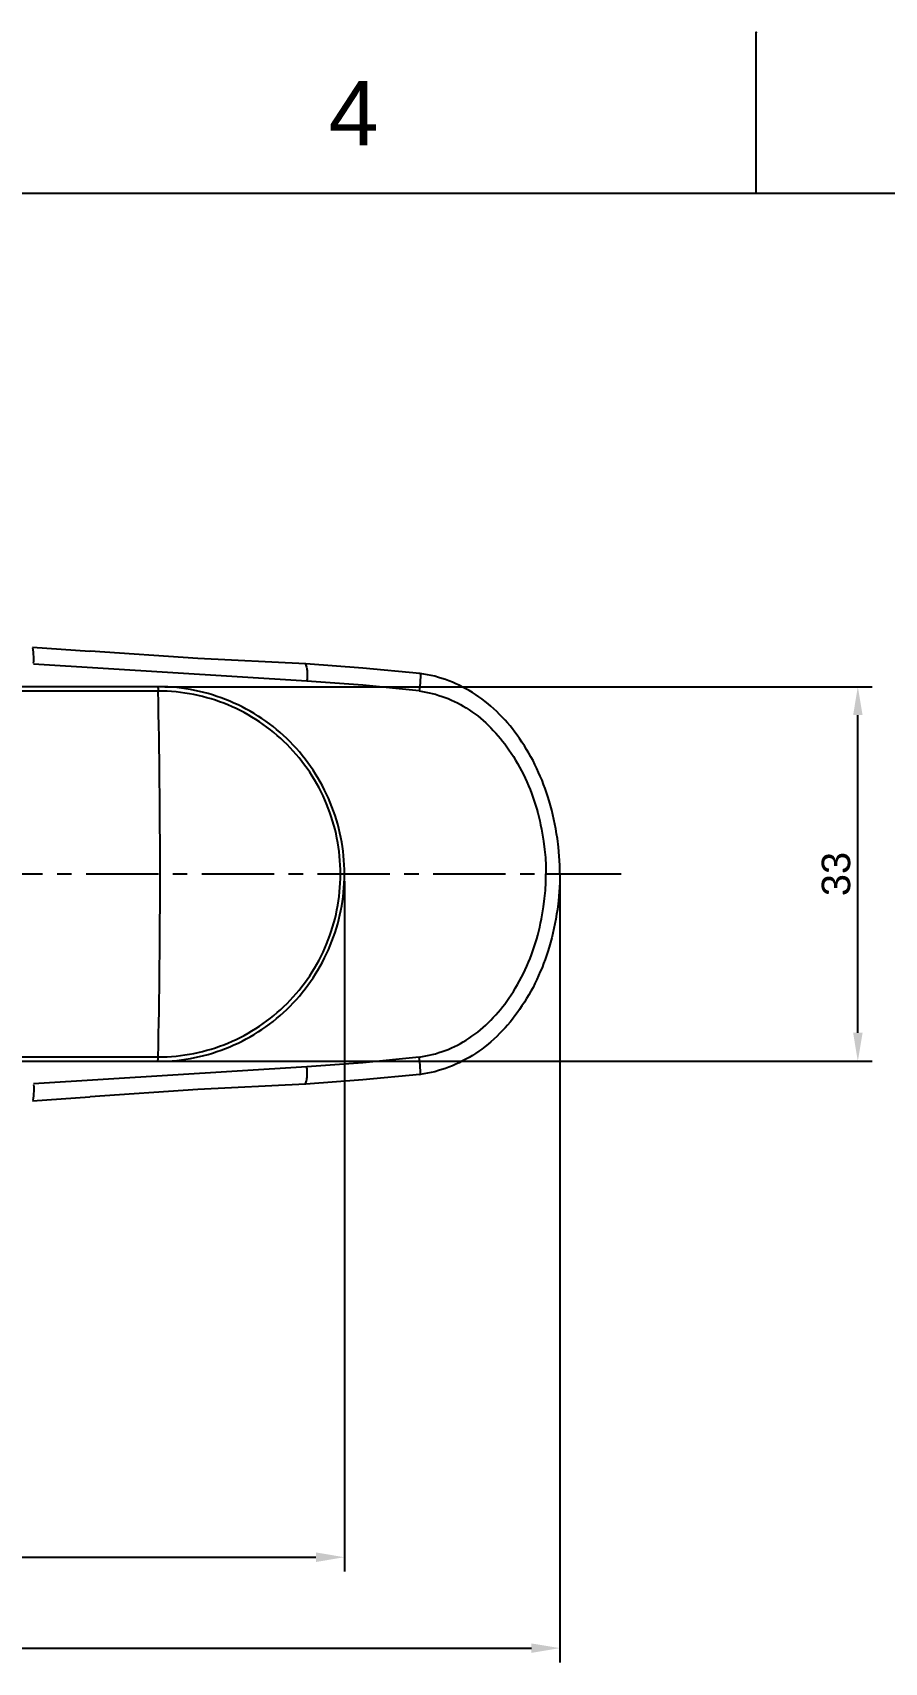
# Model space of a CAD drawing. Header units: millimetres. Extents: x 601 to 1195, y -13 to 407.
# Drawn here: x 834.5 to 909.3, y 263.6 to 406.7 of the extents above; entities that cross this region are included whole.
import ezdxf

# ---------------------------------------------------------------- set-up
doc = ezdxf.new("R2010")
doc.units = ezdxf.units.MM
doc.header["$LTSCALE"] = 0.1
doc.linetypes.add('CENTERX2', pattern=[101.6, 63.5, -12.7, 12.7, -12.7])
for name, color, linetype in [('CENTER', 1, 'CENTERX2'), ('DIM', 3, 'Continuous'), ('MAKE2D ______', 7, 'Continuous'), ('MAKE2D ______ - TANGENT', 7, 'Continuous')]:
    doc.layers.add(name, color=color, linetype=linetype)
doc.styles.get("Standard").update_dxf_attribs({"font": 'arial.ttf'})
doc.dimstyles.new('ISO-25', dxfattribs={"dimtxt": 2.5, "dimasz": 2.5, "dimexe": 1.25, "dimexo": 0.625, "dimtad": 1, "dimdec": 1, "dimdsep": 46, "dimtxsty": 'Standard', "dimcen": 2.5, "dimadec": 0, "dimazin": 2, "dimtfac": 1, "dimtdec": 1, "dimtmove": 0, "dimatfit": 3, "dimfxl": 1, "dimarcsym": 0})

# ---------------------------------------------------------------- blocks, each defined once
blk = doc.blocks.new('*D11')
at = {"layer": 'Defpoints', "color": 0, "transparency": 16777216}
for p in [(757, 332.85), (861.88, 332.85), (861.88, 272.87)]:
    blk.add_point(p, dxfattribs=at)
at = {"layer": 'DIM', "color": 0, "lineweight": -2, "transparency": 16777216}
for p, q in [((757, 332.23), (757, 271.62)), ((861.88, 332.23), (861.88, 271.62)), ((759.5, 272.87), (859.38, 272.87))]:
    blk.add_line(p, q, dxfattribs=at)
at = {"layer": 'DIM', "color": 0, "transparency": 16777216}
for points in [[(759.5, 273.29), (759.5, 272.45), (757, 272.87)], [(859.38, 273.29), (859.38, 272.45), (861.88, 272.87)]]:
    blk.add_solid(points, dxfattribs=at)
at = {"layer": 'DIM', "color": 0, "transparency": 16777216, "insert": (809.44, 274.77), "char_height": 2.5, "attachment_point": 5}
blk.add_mtext('105', dxfattribs=at)
blk = doc.blocks.new('*D12')
at = {"layer": 'Defpoints', "color": 0, "transparency": 16777216}
for p in [(747.33, 332.85), (880.8, 332.86), (880.8, 264.89)]:
    blk.add_point(p, dxfattribs=at)
at = {"layer": 'DIM', "color": 0, "lineweight": -2, "transparency": 16777216}
for p, q in [((747.33, 332.23), (747.33, 263.64)), ((880.8, 332.23), (880.8, 263.64)), ((749.83, 264.89), (878.3, 264.89))]:
    blk.add_line(p, q, dxfattribs=at)
at = {"layer": 'DIM', "color": 0, "transparency": 16777216}
for points in [[(749.83, 265.3), (749.83, 264.47), (747.33, 264.89)], [(878.3, 265.3), (878.3, 264.47), (880.8, 264.89)]]:
    blk.add_solid(points, dxfattribs=at)
at = {"layer": 'DIM', "color": 0, "transparency": 16777216, "insert": (814.07, 266.79), "char_height": 2.5, "attachment_point": 5}
blk.add_mtext('133.5', dxfattribs=at)
blk = doc.blocks.new('*D13')
at = {"layer": 'Defpoints', "color": 0, "transparency": 16777216}
for p in [(845.49, 349.3), (906.95, 349.3), (845.49, 316.41)]:
    blk.add_point(p, dxfattribs=at)
at = {"layer": 'DIM', "color": 0, "lineweight": -2, "transparency": 16777216}
for p, q in [((846.12, 349.3), (908.2, 349.3)), ((906.95, 318.91), (906.95, 346.8)), ((846.12, 316.41), (908.2, 316.41))]:
    blk.add_line(p, q, dxfattribs=at)
at = {"layer": 'DIM', "color": 0, "transparency": 16777216}
for points in [[(906.54, 346.8), (907.37, 346.8), (906.95, 349.3)], [(906.54, 318.91), (907.37, 318.91), (906.95, 316.41)]]:
    blk.add_solid(points, dxfattribs=at)
at = {"layer": 'DIM', "color": 0, "transparency": 16777216, "insert": (905.05, 332.85), "char_height": 2.5, "attachment_point": 5, "rotation": 90}
blk.add_mtext('33', dxfattribs=at)

msp = doc.modelspace()

# ---------------------------------------------------------------- linework, layer by layer
for p, q in [((898.04, 392.59), (898.04, 406.73)), ((1180.87, 392.59), (615.21, 392.59))]:
    msp.add_line(p, q)
at = {"color": 7, "linetype": 'Continuous'}
for p, q in [((845.49, 349.3), (802.76, 349.3)), ((845.54, 348.92), (802.81, 348.92)), ((802.76, 316.41), (845.49, 316.41)), ((802.81, 316.79), (845.54, 316.79))]:
    msp.add_line(p, q, dxfattribs=at)
for centre, radius, start, end in [((845.49, 333.07), 16.23, 89.7183, 90), ((64.72, 332.99), 780.98, 359.98981, 1.16829), ((54.24, 332.82), 791.46, 358.83952, 0.00239), ((845.49, 332.64), 16.23, 270, 270.2817)]:
    msp.add_arc(centre, radius, start, end, dxfattribs=at)
for points, knots in [([(845.49, 349.3), (845.5, 349.3), (845.5, 349.29), (845.51, 349.26), (845.52, 349.18), (845.53, 349.06), (845.54, 348.97), (845.54, 348.92)], [0, 0, 0, 0, 0.02572, 0.081964, 0.289611, 0.607299, 1, 1, 1, 1]), ([(845.57, 316.41), (846.64, 316.41), (848.78, 316.63), (851.86, 317.59), (854.7, 319.12), (857.19, 321.18), (859.22, 323.68), (860.74, 326.54), (861.67, 329.64), (861.99, 332.85), (861.67, 336.07), (860.74, 339.17), (859.22, 342.02), (857.19, 344.53), (854.7, 346.59), (851.86, 348.12), (848.78, 349.08), (846.64, 349.3), (845.57, 349.3)], [0, 0, 0, 0, 0.062393, 0.124799, 0.187237, 0.249715, 0.312236, 0.374798, 0.437391, 0.5, 0.562609, 0.625202, 0.687764, 0.750285, 0.812763, 0.875201, 0.937607, 1, 1, 1, 1]), ([(845.54, 316.79), (846.58, 316.79), (848.68, 317), (851.7, 317.92), (854.49, 319.41), (856.93, 321.42), (858.93, 323.87), (860.42, 326.67), (861.33, 329.7), (861.64, 332.85), (861.33, 336.01), (860.42, 339.04), (858.93, 341.84), (856.93, 344.28), (854.49, 346.3), (851.7, 347.79), (848.68, 348.71), (846.58, 348.92), (845.54, 348.92)], [0, 0, 0, 0, 0.062383, 0.124784, 0.187218, 0.249695, 0.312218, 0.374784, 0.437383, 0.5, 0.562617, 0.625216, 0.687782, 0.750305, 0.812782, 0.875216, 0.937617, 1, 1, 1, 1]), ([(845.49, 316.41), (845.5, 316.41), (845.5, 316.42), (845.51, 316.45), (845.52, 316.53), (845.53, 316.65), (845.54, 316.74), (845.54, 316.79)], [0, 0, 0, 0, 0.025721, 0.081964, 0.289609, 0.607296, 1, 1, 1, 1])]:
    msp.add_open_spline(points, degree=3, knots=knots, dxfattribs=at)
msp.add_point((898.04, 406.73))
at = {"layer": 'CENTER'}
msp.add_line((886.19, 332.85), (740.74, 332.85), dxfattribs=at)
at = {"layer": 'MAKE2D ______'}
for p, q in [((849.01, 351.77), (839.55, 352.42)), ((858.47, 351.3), (849.01, 351.77)), ((863.5, 350.94), (858.49, 351.3)), ((868.5, 350.46), (863.5, 350.94)), ((868.85, 350.41), (868.53, 350.46)), ((869.18, 350.35), (868.85, 350.41)), ((869.5, 350.28), (869.18, 350.35)), ((869.81, 350.21), (869.5, 350.28)), ((870.13, 350.12), (869.81, 350.21)), ((870.44, 350.02), (870.13, 350.12)), ((870.76, 349.92), (870.44, 350.02)), ((871.06, 349.81), (870.76, 349.92)), ((871.37, 349.69), (871.06, 349.81)), ((871.67, 349.56), (871.37, 349.69)), ((871.97, 349.42), (871.67, 349.56)), ((872.26, 349.27), (871.97, 349.42)), ((872.55, 349.12), (872.26, 349.27)), ((872.83, 348.96), (872.55, 349.12)), ((873.12, 348.79), (872.83, 348.96)), ((873.39, 348.61), (873.12, 348.79)), ((873.67, 348.42), (873.39, 348.61)), ((873.95, 348.22), (873.67, 348.42)), ((874.23, 348.01), (873.95, 348.22)), ((874.49, 347.8), (874.23, 348.01)), ((874.75, 347.58), (874.49, 347.8)), ((875.01, 347.35), (874.75, 347.58)), ((875.26, 347.11), (875.01, 347.35)), ((875.5, 346.87), (875.26, 347.11)), ((875.74, 346.63), (875.5, 346.87)), ((875.98, 346.37), (875.74, 346.63)), ((876.2, 346.12), (875.98, 346.37)), ((876.43, 345.85), (876.2, 346.12)), ((876.64, 345.59), (876.43, 345.85)), ((876.85, 345.31), (876.64, 345.59)), ((877.06, 345.04), (876.85, 345.31)), ((877.26, 344.76), (877.06, 345.04)), ((877.47, 344.44), (877.26, 344.76)), ((877.68, 344.12), (877.47, 344.44)), ((877.88, 343.8), (877.68, 344.12)), ((878.07, 343.47), (877.88, 343.8)), ((878.26, 343.14), (878.07, 343.47)), ((878.44, 342.81), (878.26, 343.14)), ((878.61, 342.47), (878.44, 342.81)), ((878.77, 342.12), (878.61, 342.47)), ((878.93, 341.78), (878.77, 342.12)), ((879.08, 341.43), (878.93, 341.78)), ((879.23, 341.08), (879.08, 341.43)), ((879.37, 340.72), (879.23, 341.08)), ((879.5, 340.37), (879.37, 340.72)), ((879.63, 340.01), (879.5, 340.37)), ((879.74, 339.65), (879.63, 340.01)), ((879.86, 339.28), (879.74, 339.65)), ((879.97, 338.87), (879.86, 339.28)), ((880.08, 338.47), (879.97, 338.87)), ((880.18, 338.05), (880.08, 338.47)), ((880.28, 337.64), (880.18, 338.05)), ((880.36, 337.23), (880.28, 337.64)), ((880.44, 336.81), (880.36, 337.23)), ((880.51, 336.39), (880.44, 336.81)), ((880.58, 335.97), (880.51, 336.39)), ((880.67, 335.2), (880.58, 335.97)), ((880.74, 334.42), (880.67, 335.2)), ((880.79, 333.64), (880.74, 334.42)), ((880.8, 333.25), (880.79, 333.64)), ((880.79, 332.07), (880.74, 331.29)), ((880.8, 332.46), (880.79, 332.07)), ((880.8, 332.86), (880.8, 333.25)), ((880.8, 332.85), (880.8, 332.46)), ((880.74, 331.29), (880.67, 330.51)), ((880.51, 329.32), (880.44, 328.9)), ((880.58, 329.74), (880.51, 329.32)), ((880.67, 330.51), (880.58, 329.74)), ((880.28, 328.07), (880.18, 327.66)), ((880.36, 328.48), (880.28, 328.07)), ((880.44, 328.9), (880.36, 328.48)), ((879.86, 326.43), (879.74, 326.06)), ((879.97, 326.84), (879.86, 326.43)), ((880.08, 327.24), (879.97, 326.84)), ((880.18, 327.66), (880.08, 327.24)), ((879.37, 324.99), (879.23, 324.63)), ((879.5, 325.34), (879.37, 324.99)), ((879.63, 325.7), (879.5, 325.34)), ((879.74, 326.06), (879.63, 325.7)), ((878.77, 323.59), (878.61, 323.24)), ((878.93, 323.93), (878.77, 323.59)), ((879.08, 324.28), (878.93, 323.93)), ((879.23, 324.63), (879.08, 324.28)), ((878.07, 322.24), (877.88, 321.91)), ((878.26, 322.57), (878.07, 322.24)), ((878.44, 322.9), (878.26, 322.57)), ((878.61, 323.24), (878.44, 322.9)), ((877.06, 320.67), (876.85, 320.4)), ((877.26, 320.95), (877.06, 320.67)), ((877.47, 321.27), (877.26, 320.95)), ((877.68, 321.59), (877.47, 321.27)), ((877.88, 321.91), (877.68, 321.59)), ((875.98, 319.34), (875.74, 319.08)), ((876.2, 319.59), (875.98, 319.34)), ((876.43, 319.86), (876.2, 319.59)), ((876.64, 320.12), (876.43, 319.86)), ((876.85, 320.4), (876.64, 320.12)), ((874.23, 317.7), (873.95, 317.49)), ((874.49, 317.91), (874.23, 317.7)), ((874.75, 318.13), (874.49, 317.91)), ((875.01, 318.36), (874.75, 318.13)), ((875.26, 318.6), (875.01, 318.36)), ((875.5, 318.84), (875.26, 318.6)), ((875.74, 319.08), (875.5, 318.84)), ((871.97, 316.29), (871.67, 316.15)), ((872.26, 316.44), (871.97, 316.29)), ((872.55, 316.59), (872.26, 316.44)), ((872.83, 316.75), (872.55, 316.59)), ((873.12, 316.92), (872.83, 316.75)), ((873.39, 317.1), (873.12, 316.92)), ((873.67, 317.29), (873.39, 317.1)), ((873.95, 317.49), (873.67, 317.29)), ((868.5, 315.25), (863.5, 314.77)), ((868.85, 315.3), (868.53, 315.25)), ((869.18, 315.36), (868.85, 315.3)), ((869.5, 315.43), (869.18, 315.36)), ((869.81, 315.5), (869.5, 315.43)), ((870.13, 315.59), (869.81, 315.5)), ((870.44, 315.69), (870.13, 315.59)), ((870.76, 315.79), (870.44, 315.69)), ((871.06, 315.9), (870.76, 315.79)), ((871.37, 316.02), (871.06, 315.9)), ((871.67, 316.15), (871.37, 316.02)), ((849.01, 313.94), (839.55, 313.29)), ((858.47, 314.41), (849.01, 313.94)), ((863.5, 314.77), (858.49, 314.41))]:
    msp.add_line(p, q, dxfattribs=at)
at = {"layer": 'MAKE2D ______ - TANGENT'}
for p, q in [((834.51, 352.76), (839.54, 352.41)), ((834.56, 352.53), (834.54, 352.72)), ((834.59, 352.34), (834.56, 352.53)), ((834.6, 352.14), (834.59, 352.34)), ((834.61, 351.95), (834.6, 352.14)), ((834.59, 351.36), (834.61, 351.55)), ((858.57, 349.78), (834.59, 351.29)), ((834.61, 351.75), (834.61, 351.95)), ((834.61, 351.55), (834.61, 351.75)), ((858.47, 351.28), (858.5, 351.19)), ((858.5, 351.19), (858.53, 351.1)), ((858.53, 351.1), (858.55, 351.01)), ((858.55, 351.01), (858.57, 350.91)), ((858.57, 350.91), (858.59, 350.82)), ((858.59, 350.82), (858.6, 350.73)), ((858.6, 350.73), (858.61, 350.63)), ((858.61, 350.63), (858.62, 350.54)), ((858.58, 349.87), (858.57, 349.78)), ((863.51, 349.43), (858.57, 349.78)), ((858.6, 349.96), (858.58, 349.87)), ((858.61, 350.06), (858.6, 349.96)), ((858.62, 350.15), (858.61, 350.06)), ((858.62, 350.54), (858.62, 350.44)), ((858.62, 350.44), (858.62, 350.35)), ((858.62, 350.35), (858.62, 350.25)), ((858.62, 350.25), (858.62, 350.15)), ((868.44, 348.94), (863.51, 349.43)), ((868.52, 349.62), (868.44, 348.94)), ((868.49, 350.41), (868.5, 350.42)), ((868.49, 350.4), (868.49, 350.41)), ((868.5, 350.42), (868.5, 350.43)), ((868.5, 350.43), (868.5, 350.43)), ((868.5, 350.43), (868.51, 350.43)), ((868.5, 350.42), (868.5, 350.42)), ((868.51, 350.44), (868.51, 350.45)), ((868.51, 350.45), (868.51, 350.45)), ((868.51, 350.45), (868.51, 350.45)), ((868.51, 350.45), (868.52, 350.45)), ((868.51, 350.43), (868.51, 350.44)), ((868.51, 350.44), (868.51, 350.44)), ((868.51, 350.44), (868.51, 350.44)), ((868.51, 350.44), (868.51, 350.44)), ((868.51, 350.44), (868.51, 350.44)), ((868.52, 350.45), (868.52, 350.45)), ((868.52, 350.45), (868.52, 350.45)), ((868.52, 350.45), (868.52, 350.45)), ((868.52, 350.45), (868.52, 350.45)), ((868.52, 350.45), (868.52, 350.45)), ((868.52, 350.45), (868.52, 350.45)), ((868.52, 350.45), (868.52, 350.45)), ((868.52, 350.45), (868.52, 350.45)), ((868.52, 350.45), (868.52, 350.45)), ((868.52, 350.45), (868.52, 350.45)), ((868.52, 350.45), (868.53, 350.45)), ((868.54, 349.92), (868.52, 349.62)), ((868.53, 350.45), (868.53, 350.45)), ((868.53, 350.45), (868.53, 350.45)), ((868.53, 350.45), (868.53, 350.45)), ((868.53, 350.45), (868.53, 350.45)), ((868.53, 350.45), (868.53, 350.45)), ((868.53, 350.45), (868.53, 350.45)), ((868.53, 350.45), (868.53, 350.45)), ((868.53, 350.45), (868.53, 350.45)), ((868.53, 350.45), (868.53, 350.45)), ((868.53, 350.45), (868.53, 350.45)), ((868.53, 350.45), (868.53, 350.45)), ((868.53, 350.45), (868.53, 350.45)), ((868.53, 350.45), (868.53, 350.45)), ((868.53, 350.45), (868.54, 350.45)), ((868.54, 350.45), (868.54, 350.45)), ((868.54, 350.45), (868.54, 350.45)), ((868.54, 350.45), (868.54, 350.45)), ((868.54, 350.45), (868.54, 350.45)), ((868.54, 350.45), (868.54, 350.45)), ((868.54, 350.45), (868.54, 350.44)), ((868.54, 350.44), (868.54, 350.44)), ((868.54, 350.44), (868.54, 350.44)), ((868.54, 350.44), (868.54, 350.44)), ((868.54, 350.44), (868.54, 350.44)), ((868.54, 350.44), (868.54, 350.44)), ((868.54, 350.44), (868.54, 350.44)), ((868.54, 350.44), (868.54, 350.43)), ((868.54, 350.43), (868.54, 350.43)), ((868.54, 350.43), (868.55, 350.43)), ((868.55, 350.05), (868.54, 349.92)), ((868.55, 350.43), (868.55, 350.42)), ((868.55, 350.42), (868.55, 350.42)), ((868.55, 350.42), (868.55, 350.42)), ((868.55, 350.42), (868.55, 350.41)), ((868.55, 350.41), (868.55, 350.4)), ((868.55, 350.4), (868.55, 350.39)), ((868.55, 350.39), (868.55, 350.37)), ((868.55, 350.37), (868.55, 350.36)), ((868.55, 350.36), (868.56, 350.34)), ((868.56, 350.17), (868.55, 350.05)), ((868.56, 350.34), (868.56, 350.31)), ((868.56, 350.31), (868.56, 350.27)), ((868.56, 350.27), (868.56, 350.17)), ((868.44, 348.94), (868.73, 348.89)), ((868.73, 348.89), (869.02, 348.83)), ((869.02, 348.83), (869.31, 348.77)), ((869.31, 348.77), (869.6, 348.7)), ((869.6, 348.7), (869.88, 348.63)), ((869.88, 348.63), (870.17, 348.54)), ((870.17, 348.54), (870.45, 348.45)), ((870.45, 348.45), (870.72, 348.35)), ((870.72, 348.35), (871, 348.25)), ((871, 348.25), (871.27, 348.13)), ((871.27, 348.13), (871.54, 348.01)), ((871.54, 348.01), (871.81, 347.87)), ((871.81, 347.87), (872.07, 347.73)), ((872.07, 347.73), (872.32, 347.59)), ((872.32, 347.59), (872.58, 347.43)), ((872.58, 347.43), (872.83, 347.27)), ((872.83, 347.27), (873.08, 347.1)), ((873.08, 347.1), (873.33, 346.91)), ((873.33, 346.91), (873.58, 346.73)), ((873.58, 346.73), (873.82, 346.53)), ((873.82, 346.53), (874.06, 346.33)), ((874.06, 346.33), (874.29, 346.12)), ((874.29, 346.12), (874.51, 345.91)), ((874.51, 345.91), (874.73, 345.69)), ((874.73, 345.69), (874.95, 345.46)), ((874.95, 345.46), (875.16, 345.23)), ((875.16, 345.23), (875.37, 345)), ((875.37, 345), (875.57, 344.76)), ((875.57, 344.76), (875.76, 344.52)), ((875.76, 344.52), (875.95, 344.27)), ((875.95, 344.27), (876.14, 344.02)), ((876.14, 344.02), (876.32, 343.77)), ((876.32, 343.77), (876.52, 343.47)), ((876.52, 343.47), (876.72, 343.17)), ((876.72, 343.17), (876.91, 342.86)), ((876.91, 342.86), (877.09, 342.55)), ((877.09, 342.55), (877.26, 342.23)), ((877.26, 342.23), (877.43, 341.92)), ((877.43, 341.92), (877.6, 341.59)), ((877.6, 341.59), (877.75, 341.27)), ((877.75, 341.27), (877.9, 340.94)), ((877.9, 340.94), (878.04, 340.61)), ((878.04, 340.61), (878.18, 340.27)), ((878.18, 340.27), (878.31, 339.94)), ((878.31, 339.94), (878.43, 339.6)), ((878.43, 339.6), (878.55, 339.25)), ((878.55, 339.25), (878.66, 338.91)), ((878.66, 338.91), (878.76, 338.56)), ((878.76, 338.56), (878.86, 338.22)), ((878.86, 338.22), (878.95, 337.87)), ((878.95, 337.87), (879.04, 337.51)), ((879.04, 337.51), (879.11, 337.16)), ((879.11, 337.16), (879.19, 336.8)), ((879.19, 336.8), (879.25, 336.45)), ((879.25, 336.45), (879.36, 335.73)), ((879.36, 335.73), (879.45, 335.02)), ((879.45, 335.02), (879.52, 334.3)), ((879.52, 334.3), (879.56, 333.58)), ((879.56, 333.58), (879.57, 332.86)), ((879.52, 331.41), (879.56, 332.14)), ((879.56, 332.14), (879.57, 332.86)), ((879.57, 332.86), (880.8, 332.85)), ((879.57, 332.86), (880.8, 332.86)), ((879.36, 329.98), (879.45, 330.69)), ((879.45, 330.69), (879.52, 331.41)), ((879.19, 328.91), (879.25, 329.26)), ((879.25, 329.26), (879.36, 329.98)), ((878.86, 327.49), (878.95, 327.85)), ((878.95, 327.85), (879.04, 328.2)), ((879.04, 328.2), (879.11, 328.55)), ((879.11, 328.55), (879.19, 328.91)), ((878.43, 326.11), (878.55, 326.46)), ((878.55, 326.46), (878.66, 326.8)), ((878.66, 326.8), (878.76, 327.15)), ((878.76, 327.15), (878.86, 327.49)), ((877.9, 324.77), (878.04, 325.1)), ((878.04, 325.1), (878.18, 325.44)), ((878.18, 325.44), (878.31, 325.77)), ((878.31, 325.77), (878.43, 326.11)), ((877.09, 323.16), (877.26, 323.48)), ((877.26, 323.48), (877.43, 323.79)), ((877.43, 323.79), (877.6, 324.12)), ((877.6, 324.12), (877.75, 324.44)), ((877.75, 324.44), (877.9, 324.77)), ((876.32, 321.94), (876.52, 322.24)), ((876.52, 322.24), (876.72, 322.54)), ((876.72, 322.54), (876.91, 322.85)), ((876.91, 322.85), (877.09, 323.16)), ((875.16, 320.48), (875.37, 320.71)), ((875.37, 320.71), (875.57, 320.95)), ((875.57, 320.95), (875.76, 321.19)), ((875.76, 321.19), (875.95, 321.44)), ((875.95, 321.44), (876.14, 321.69)), ((876.14, 321.69), (876.32, 321.94)), ((873.58, 318.98), (873.82, 319.18)), ((873.82, 319.18), (874.06, 319.38)), ((874.06, 319.38), (874.29, 319.59)), ((874.29, 319.59), (874.51, 319.8)), ((874.51, 319.8), (874.73, 320.02)), ((874.73, 320.02), (874.95, 320.25)), ((874.95, 320.25), (875.16, 320.48)), ((871.27, 317.58), (871.54, 317.7)), ((871.54, 317.7), (871.81, 317.84)), ((871.81, 317.84), (872.07, 317.98)), ((872.07, 317.98), (872.32, 318.12)), ((872.32, 318.12), (872.58, 318.28)), ((872.58, 318.28), (872.83, 318.44)), ((872.83, 318.44), (873.08, 318.61)), ((873.08, 318.61), (873.33, 318.8)), ((873.33, 318.8), (873.58, 318.98)), ((863.51, 316.28), (858.57, 315.93)), ((868.44, 316.77), (863.51, 316.28)), ((868.44, 316.77), (868.73, 316.82)), ((868.52, 316.09), (868.44, 316.77)), ((868.73, 316.82), (869.02, 316.88)), ((869.02, 316.88), (869.31, 316.94)), ((869.31, 316.94), (869.6, 317.01)), ((869.6, 317.01), (869.88, 317.08)), ((869.88, 317.08), (870.17, 317.17)), ((870.17, 317.17), (870.45, 317.26)), ((870.45, 317.26), (870.72, 317.36)), ((870.72, 317.36), (871, 317.46)), ((871, 317.46), (871.27, 317.58)), ((858.57, 315.93), (834.59, 314.42)), ((858.58, 315.84), (858.57, 315.93)), ((858.57, 314.8), (858.59, 314.89)), ((858.6, 315.75), (858.58, 315.84)), ((858.59, 314.89), (858.6, 314.98)), ((858.61, 315.65), (858.6, 315.75)), ((858.6, 314.98), (858.61, 315.08)), ((858.62, 315.56), (858.61, 315.65)), ((858.61, 315.08), (858.62, 315.17)), ((858.62, 315.46), (858.62, 315.56)), ((858.62, 315.36), (858.62, 315.46)), ((858.62, 315.27), (858.62, 315.36)), ((858.62, 315.17), (858.62, 315.27)), ((868.49, 315.31), (868.49, 315.3)), ((868.49, 315.3), (868.5, 315.29)), ((868.5, 315.29), (868.5, 315.29)), ((868.5, 315.29), (868.5, 315.28)), ((868.5, 315.28), (868.5, 315.28)), ((868.5, 315.28), (868.51, 315.28)), ((868.51, 315.28), (868.51, 315.27)), ((868.51, 315.27), (868.51, 315.27)), ((868.51, 315.27), (868.51, 315.27)), ((868.51, 315.27), (868.51, 315.27)), ((868.51, 315.27), (868.51, 315.27)), ((868.51, 315.27), (868.51, 315.26)), ((868.51, 315.26), (868.51, 315.26)), ((868.51, 315.26), (868.51, 315.26)), ((868.51, 315.26), (868.52, 315.26)), ((868.54, 315.79), (868.52, 316.09)), ((868.52, 315.26), (868.52, 315.26)), ((868.52, 315.26), (868.52, 315.26)), ((868.52, 315.26), (868.52, 315.26)), ((868.52, 315.26), (868.52, 315.26)), ((868.52, 315.26), (868.52, 315.26)), ((868.52, 315.26), (868.52, 315.26)), ((868.52, 315.26), (868.52, 315.26)), ((868.52, 315.26), (868.52, 315.26)), ((868.52, 315.26), (868.52, 315.26)), ((868.52, 315.26), (868.52, 315.26)), ((868.52, 315.26), (868.53, 315.26)), ((868.53, 315.26), (868.53, 315.26)), ((868.53, 315.26), (868.53, 315.26)), ((868.53, 315.26), (868.53, 315.26)), ((868.53, 315.26), (868.53, 315.26)), ((868.53, 315.26), (868.53, 315.26)), ((868.53, 315.26), (868.53, 315.26)), ((868.53, 315.26), (868.53, 315.26)), ((868.53, 315.26), (868.53, 315.26)), ((868.53, 315.26), (868.53, 315.26)), ((868.53, 315.26), (868.53, 315.26)), ((868.53, 315.26), (868.53, 315.26)), ((868.53, 315.26), (868.53, 315.26)), ((868.53, 315.26), (868.53, 315.26)), ((868.53, 315.26), (868.54, 315.26)), ((868.55, 315.66), (868.54, 315.79)), ((868.54, 315.27), (868.54, 315.28)), ((868.54, 315.28), (868.54, 315.28)), ((868.54, 315.28), (868.55, 315.28)), ((868.54, 315.26), (868.54, 315.27)), ((868.54, 315.27), (868.54, 315.27)), ((868.54, 315.27), (868.54, 315.27)), ((868.54, 315.27), (868.54, 315.27)), ((868.54, 315.27), (868.54, 315.27)), ((868.54, 315.27), (868.54, 315.27)), ((868.54, 315.27), (868.54, 315.27)), ((868.54, 315.26), (868.54, 315.26)), ((868.54, 315.26), (868.54, 315.26)), ((868.54, 315.26), (868.54, 315.26)), ((868.54, 315.26), (868.54, 315.26)), ((868.54, 315.26), (868.54, 315.26)), ((868.56, 315.54), (868.55, 315.66)), ((868.55, 315.35), (868.56, 315.37)), ((868.55, 315.34), (868.55, 315.35)), ((868.55, 315.32), (868.55, 315.34)), ((868.55, 315.31), (868.55, 315.32)), ((868.55, 315.3), (868.55, 315.31)), ((868.55, 315.29), (868.55, 315.3)), ((868.55, 315.28), (868.55, 315.29)), ((868.55, 315.29), (868.55, 315.29)), ((868.55, 315.29), (868.55, 315.29)), ((868.56, 315.44), (868.56, 315.54)), ((868.56, 315.4), (868.56, 315.44)), ((868.56, 315.37), (868.56, 315.4)), ((834.59, 313.37), (834.56, 313.18)), ((834.59, 314.35), (834.61, 314.16)), ((834.6, 313.57), (834.59, 313.37)), ((834.61, 313.76), (834.6, 313.57)), ((834.61, 314.16), (834.61, 313.96)), ((834.61, 313.96), (834.61, 313.76)), ((858.47, 314.43), (858.5, 314.52)), ((858.5, 314.52), (858.53, 314.61)), ((858.53, 314.61), (858.55, 314.7)), ((858.55, 314.7), (858.57, 314.8)), ((834.51, 312.95), (839.54, 313.3)), ((834.56, 313.18), (834.54, 312.99))]:
    msp.add_line(p, q, dxfattribs=at)

# ---------------------------------------------------------------- texts
at = {"insert": (862.68, 399.66), "char_height": 5.66, "attachment_point": 5}
msp.add_mtext_dynamic_manual_height_columns('4', width=50, gutter_width=12.5, heights=[0], dxfattribs=at)

# ---------------------------------------------------------------- dimensions: what is measured, and where the dimension line sits
at = {"layer": 'DIM'}
dim = msp.add_linear_dim(base=(906.95, 349.3), p1=(845.49, 316.41), p2=(845.49, 349.3), angle=90, text='33', dimstyle='ISO-25', dxfattribs=at)
dim.commit()
dim.dimension.update_dxf_attribs({"geometry": '*D13', "text_midpoint": (905.05, 332.85)})
for base, p1, p2, text, picture, middle in [((880.8, 264.89), (747.33, 332.85), (880.8, 332.86), '133.5', '*D12', (814.07, 266.79)), ((861.88, 272.87), (757, 332.85), (861.88, 332.85), '105', '*D11', (809.44, 274.77))]:
    dim = msp.add_linear_dim(base=base, p1=p1, p2=p2, text=text, dimstyle='ISO-25', dxfattribs=at)
    dim.commit()
    dim.dimension.update_dxf_attribs({"geometry": picture, "text_midpoint": middle})

doc.saveas('drawing.dxf')
